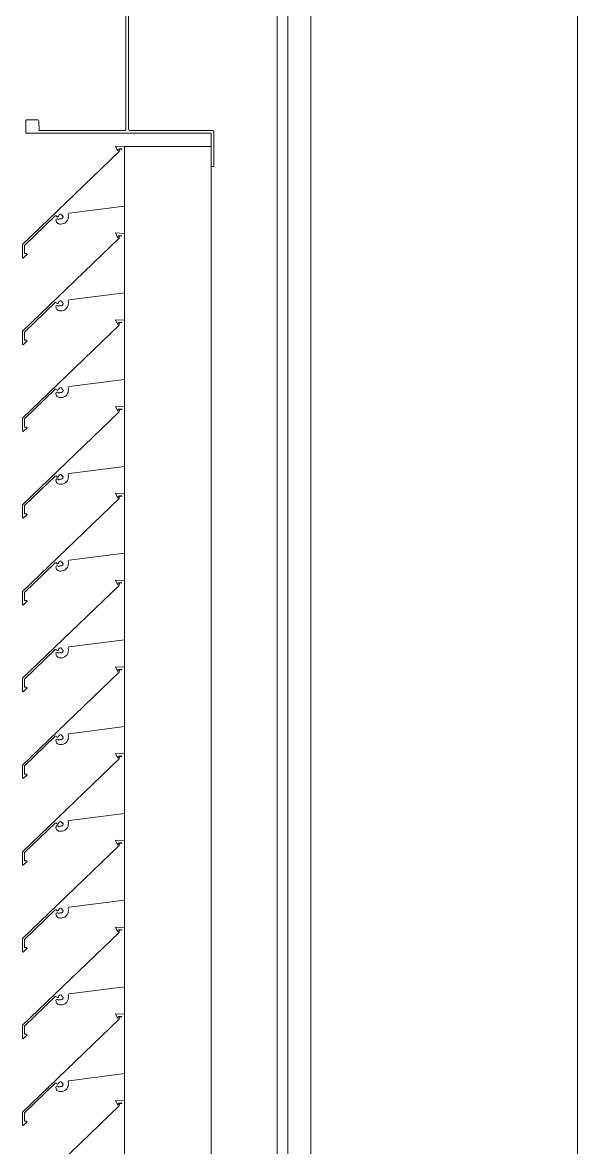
# Model space of a CAD drawing. Header units: millimetres. Extents: x -220592 to 404889, y -217665 to 38245.
# Drawn here: x 7742.18 to 7746.34, y -48080.45 to -48072.02 of the extents above; entities that cross this region are included whole.
import ezdxf

# ---------------------------------------------------------------- set-up
doc = ezdxf.new("R2010")
doc.units = ezdxf.units.MM
doc.linetypes.add('XKITLINE00', pattern=[0])
doc.layers.add('Part', color=7, linetype='Continuous', lineweight=0)

# ---------------------------------------------------------------- blocks, each defined once
blk = doc.blocks.new('*A15047')
at = {"layer": 'Part', "color": 7, "linetype": 'XKITLINE00', "lineweight": 0}
for p, q in [((8.69, 356.643483), (8.69, 102.780027)), ((6.69, 102.780027), (6.69, 273.099959))]:
    blk.add_line(p, q, dxfattribs=at)
blk = doc.blocks.new('*A15112')
at = {"layer": 'Part', "color": 7, "linetype": 'XKITLINE00', "lineweight": 0}
for p, q in [((6.439864, 151.65), (6.439864, 124.15)), ((6.519864, 124.15), (6.519864, 151.65))]:
    blk.add_line(p, q, dxfattribs=at)
blk = doc.blocks.new('*A15113')
at = {"layer": 'Part', "color": 7, "linetype": 'XKITLINE00', "lineweight": 0}
for p, q in [((5.294696, 137.26533), (5.944696, 137.26533)), ((5.294696, 137.26533), (5.294696, 123.465444)), ((5.944696, 137.26533), (5.944696, 123.465444)), ((5.294696, 123.465444), (5.944696, 123.465444))]:
    blk.add_line(p, q, dxfattribs=at)
blk = doc.blocks.new('*A15454')
at = {"layer": 'Part', "color": 7, "linetype": 'XKITLINE00', "lineweight": 0}
for p, q in [((5.255094, 136.577984), (4.529972, 135.881738)), ((5.294696, 136.615326), (5.227201, 136.61794)), ((5.227201, 136.61794), (5.242736, 136.584453)), ((5.242736, 136.584453), (5.247859, 136.584865)), ((5.247859, 136.584865), (5.247988, 136.597056)), ((5.247988, 136.597056), (5.272971, 136.600196)), ((5.257991, 136.596527), (5.255094, 136.577984)), ((5.275007, 136.593623), (5.257991, 136.596527)), ((5.272971, 136.600196), (5.275007, 136.593623)), ((4.880888, 136.116618), (5.294696, 136.169622)), ((4.545007, 135.875371), (4.776023, 136.096774)), ((4.776023, 136.096774), (4.781182, 136.097866)), ((4.78333, 136.071956), (4.78069, 136.066482)), ((4.78069, 136.066482), (4.781186, 136.058712)), ((4.781182, 136.097866), (4.784837, 136.093239)), ((4.781186, 136.058712), (4.782921, 136.053216)), ((4.782921, 136.053216), (4.785675, 136.048153)), ((4.788474, 136.075193), (4.78333, 136.071956)), ((4.784837, 136.093239), (4.789301, 136.089385)), ((4.785675, 136.048153), (4.789347, 136.04371)), ((4.794552, 136.075205), (4.788474, 136.075193)), ((4.789301, 136.089385), (4.795195, 136.089591)), ((4.799708, 136.071987), (4.794552, 136.075205)), ((4.795195, 136.089591), (4.799378, 136.093748)), ((4.799378, 136.093748), (4.802492, 136.101322)), ((4.80265, 136.066515), (4.799708, 136.071987)), ((4.802492, 136.101322), (4.807159, 136.106108)), ((4.80468, 136.071496), (4.80265, 136.066515)), ((4.809491, 136.073903), (4.80468, 136.071496)), ((4.807159, 136.106108), (4.813235, 136.108898)), ((4.815409, 136.072998), (4.809491, 136.073903)), ((4.813235, 136.108898), (4.819907, 136.10932)), ((4.821909, 136.073342), (4.815409, 136.072998)), ((4.819907, 136.10932), (4.822229, 136.10193)), ((4.827877, 136.07594), (4.821909, 136.073342)), ((4.822229, 136.10193), (4.829394, 136.100986)), ((4.832559, 136.080462), (4.827877, 136.07594)), ((4.829394, 136.100986), (4.828225, 136.093926)), ((4.828225, 136.093926), (4.83593, 136.09282)), ((4.835361, 136.086336), (4.832559, 136.080462)), ((4.83593, 136.09282), (4.835361, 136.086336)), ((4.846275, 136.04264), (4.854591, 136.048618)), ((4.854591, 136.048618), (4.861687, 136.056005)), ((4.861687, 136.056005), (4.867327, 136.064555)), ((4.867327, 136.064555), (4.871325, 136.073985)), ((4.871325, 136.073985), (4.873548, 136.083984)), ((4.872437, 136.104354), (4.872676, 136.109876)), ((4.873923, 136.09422), (4.872437, 136.104354)), ((4.872676, 136.109876), (4.875813, 136.114428)), ((4.873548, 136.083984), (4.873923, 136.09422)), ((4.875813, 136.114428), (4.880888, 136.116618)), ((4.789347, 136.04371), (4.7938, 136.040052)), ((4.7938, 136.040052), (4.79887, 136.037312)), ((4.79887, 136.037312), (4.804371, 136.035593)), ((4.804371, 136.035593), (4.810099, 136.034957)), ((4.810099, 136.034957), (4.816898, 136.034859)), ((4.816898, 136.034859), (4.827111, 136.035644)), ((4.827111, 136.035644), (4.837012, 136.038267)), ((4.837012, 136.038267), (4.846275, 136.04264)), ((4.529972, 135.881738), (4.530525, 135.782587)), ((4.535206, 135.780119), (4.563855, 135.809007)), ((4.54535, 135.814025), (4.545007, 135.875371)), ((4.56277, 135.813928), (4.54535, 135.814025)), ((4.563855, 135.809007), (4.56277, 135.813928)), ((4.530525, 135.782587), (4.535206, 135.780119))]:
    blk.add_line(p, q, dxfattribs=at)
blk = doc.blocks.new('*A15455')
at = {"layer": 'Part', "color": 7, "linetype": 'XKITLINE00', "lineweight": 0}
for p, q in [((5.294696, 135.965326), (5.227201, 135.96794)), ((5.227201, 135.96794), (5.242736, 135.934453)), ((5.255094, 135.927984), (4.529972, 135.231738)), ((5.242736, 135.934453), (5.247859, 135.934865)), ((5.247859, 135.934865), (5.247988, 135.947056)), ((5.247988, 135.947056), (5.272971, 135.950196)), ((5.257991, 135.946527), (5.255094, 135.927984)), ((5.275007, 135.943623), (5.257991, 135.946527)), ((5.272971, 135.950196), (5.275007, 135.943623)), ((4.807159, 135.456108), (4.813235, 135.458898)), ((4.813235, 135.458898), (4.819907, 135.45932)), ((4.819907, 135.45932), (4.822229, 135.45193)), ((4.872437, 135.454354), (4.872676, 135.459876)), ((4.872676, 135.459876), (4.875813, 135.464428)), ((4.875813, 135.464428), (4.880888, 135.466618)), ((4.880888, 135.466618), (5.294696, 135.519622)), ((4.545007, 135.225371), (4.776023, 135.446774)), ((4.776023, 135.446774), (4.781182, 135.447866)), ((4.78333, 135.421956), (4.78069, 135.416482)), ((4.78069, 135.416482), (4.781186, 135.408712)), ((4.781182, 135.447866), (4.784837, 135.443239)), ((4.781186, 135.408712), (4.782921, 135.403216)), ((4.782921, 135.403216), (4.785675, 135.398153)), ((4.788474, 135.425193), (4.78333, 135.421956)), ((4.784837, 135.443239), (4.789301, 135.439385)), ((4.785675, 135.398153), (4.789347, 135.39371)), ((4.794552, 135.425205), (4.788474, 135.425193)), ((4.789301, 135.439385), (4.795195, 135.439591)), ((4.789347, 135.39371), (4.7938, 135.390052)), ((4.7938, 135.390052), (4.79887, 135.387312)), ((4.799708, 135.421987), (4.794552, 135.425205)), ((4.795195, 135.439591), (4.799378, 135.443748)), ((4.79887, 135.387312), (4.804371, 135.385593)), ((4.799378, 135.443748), (4.802492, 135.451322)), ((4.80265, 135.416515), (4.799708, 135.421987)), ((4.802492, 135.451322), (4.807159, 135.456108)), ((4.80468, 135.421496), (4.80265, 135.416515)), ((4.804371, 135.385593), (4.810099, 135.384957)), ((4.809491, 135.423903), (4.80468, 135.421496)), ((4.815409, 135.422998), (4.809491, 135.423903)), ((4.810099, 135.384957), (4.816898, 135.384859)), ((4.821909, 135.423342), (4.815409, 135.422998)), ((4.816898, 135.384859), (4.827111, 135.385644)), ((4.827877, 135.42594), (4.821909, 135.423342)), ((4.822229, 135.45193), (4.829394, 135.450986)), ((4.827111, 135.385644), (4.837012, 135.388267)), ((4.832559, 135.430462), (4.827877, 135.42594)), ((4.829394, 135.450986), (4.828225, 135.443926)), ((4.828225, 135.443926), (4.83593, 135.44282)), ((4.835361, 135.436336), (4.832559, 135.430462)), ((4.83593, 135.44282), (4.835361, 135.436336)), ((4.837012, 135.388267), (4.846275, 135.39264)), ((4.846275, 135.39264), (4.854591, 135.398618)), ((4.854591, 135.398618), (4.861687, 135.406005)), ((4.861687, 135.406005), (4.867327, 135.414555)), ((4.867327, 135.414555), (4.871325, 135.423985)), ((4.871325, 135.423985), (4.873548, 135.433984)), ((4.873923, 135.44422), (4.872437, 135.454354)), ((4.873548, 135.433984), (4.873923, 135.44422)), ((4.529972, 135.231738), (4.530525, 135.132587)), ((4.54535, 135.164025), (4.545007, 135.225371)), ((4.530525, 135.132587), (4.535206, 135.130119)), ((4.535206, 135.130119), (4.563855, 135.159007)), ((4.56277, 135.163928), (4.54535, 135.164025)), ((4.563855, 135.159007), (4.56277, 135.163928))]:
    blk.add_line(p, q, dxfattribs=at)
blk = doc.blocks.new('*A15456')
at = {"layer": 'Part', "color": 7, "linetype": 'XKITLINE00', "lineweight": 0}
for p, q in [((5.294696, 135.315326), (5.227201, 135.31794)), ((5.227201, 135.31794), (5.242736, 135.284453)), ((5.247859, 135.284865), (5.247988, 135.297056)), ((5.247988, 135.297056), (5.272971, 135.300196)), ((5.257991, 135.296527), (5.255094, 135.277984)), ((5.275007, 135.293623), (5.257991, 135.296527)), ((5.272971, 135.300196), (5.275007, 135.293623)), ((5.255094, 135.277984), (4.529972, 134.581738)), ((5.242736, 135.284453), (5.247859, 135.284865)), ((4.880888, 134.816618), (5.294696, 134.869622)), ((4.545007, 134.575371), (4.776023, 134.796774)), ((4.776023, 134.796774), (4.781182, 134.797866)), ((4.781182, 134.797866), (4.784837, 134.793239)), ((4.784837, 134.793239), (4.789301, 134.789385)), ((4.789301, 134.789385), (4.795195, 134.789591)), ((4.795195, 134.789591), (4.799378, 134.793748)), ((4.799378, 134.793748), (4.802492, 134.801322)), ((4.802492, 134.801322), (4.807159, 134.806108)), ((4.807159, 134.806108), (4.813235, 134.808898)), ((4.813235, 134.808898), (4.819907, 134.80932)), ((4.819907, 134.80932), (4.822229, 134.80193)), ((4.822229, 134.80193), (4.829394, 134.800986)), ((4.829394, 134.800986), (4.828225, 134.793926)), ((4.828225, 134.793926), (4.83593, 134.79282)), ((4.835361, 134.786336), (4.832559, 134.780462)), ((4.83593, 134.79282), (4.835361, 134.786336)), ((4.871325, 134.773985), (4.873548, 134.783984)), ((4.872437, 134.804354), (4.872676, 134.809876)), ((4.873923, 134.79422), (4.872437, 134.804354)), ((4.872676, 134.809876), (4.875813, 134.814428)), ((4.873548, 134.783984), (4.873923, 134.79422)), ((4.875813, 134.814428), (4.880888, 134.816618)), ((4.78333, 134.771956), (4.78069, 134.766482)), ((4.78069, 134.766482), (4.781186, 134.758712)), ((4.781186, 134.758712), (4.782921, 134.753216)), ((4.782921, 134.753216), (4.785675, 134.748153)), ((4.788474, 134.775193), (4.78333, 134.771956)), ((4.785675, 134.748153), (4.789347, 134.74371)), ((4.794552, 134.775205), (4.788474, 134.775193)), ((4.789347, 134.74371), (4.7938, 134.740052)), ((4.7938, 134.740052), (4.79887, 134.737312)), ((4.799708, 134.771987), (4.794552, 134.775205)), ((4.79887, 134.737312), (4.804371, 134.735593)), ((4.80265, 134.766515), (4.799708, 134.771987)), ((4.80468, 134.771496), (4.80265, 134.766515)), ((4.804371, 134.735593), (4.810099, 134.734957)), ((4.809491, 134.773903), (4.80468, 134.771496)), ((4.815409, 134.772998), (4.809491, 134.773903)), ((4.810099, 134.734957), (4.816898, 134.734859)), ((4.821909, 134.773342), (4.815409, 134.772998)), ((4.816898, 134.734859), (4.827111, 134.735644)), ((4.827877, 134.77594), (4.821909, 134.773342)), ((4.827111, 134.735644), (4.837012, 134.738267)), ((4.832559, 134.780462), (4.827877, 134.77594)), ((4.837012, 134.738267), (4.846275, 134.74264)), ((4.846275, 134.74264), (4.854591, 134.748618)), ((4.854591, 134.748618), (4.861687, 134.756005)), ((4.861687, 134.756005), (4.867327, 134.764555)), ((4.867327, 134.764555), (4.871325, 134.773985)), ((4.529972, 134.581738), (4.530525, 134.482587)), ((4.54535, 134.514025), (4.545007, 134.575371)), ((4.530525, 134.482587), (4.535206, 134.480119)), ((4.535206, 134.480119), (4.563855, 134.509007)), ((4.56277, 134.513928), (4.54535, 134.514025)), ((4.563855, 134.509007), (4.56277, 134.513928))]:
    blk.add_line(p, q, dxfattribs=at)
blk = doc.blocks.new('*A15457')
at = {"layer": 'Part', "color": 7, "linetype": 'XKITLINE00', "lineweight": 0}
for p, q in [((5.255094, 134.627984), (4.529972, 133.931738)), ((5.294696, 134.665326), (5.227201, 134.66794)), ((5.227201, 134.66794), (5.242736, 134.634453)), ((5.242736, 134.634453), (5.247859, 134.634865)), ((5.247859, 134.634865), (5.247988, 134.647056)), ((5.247988, 134.647056), (5.272971, 134.650196)), ((5.257991, 134.646527), (5.255094, 134.627984)), ((5.275007, 134.643623), (5.257991, 134.646527)), ((5.272971, 134.650196), (5.275007, 134.643623)), ((4.880888, 134.166618), (5.294696, 134.219622)), ((4.545007, 133.925371), (4.776023, 134.146774)), ((4.776023, 134.146774), (4.781182, 134.147866)), ((4.78333, 134.121956), (4.78069, 134.116482)), ((4.78069, 134.116482), (4.781186, 134.108712)), ((4.781182, 134.147866), (4.784837, 134.143239)), ((4.781186, 134.108712), (4.782921, 134.103216)), ((4.788474, 134.125193), (4.78333, 134.121956)), ((4.784837, 134.143239), (4.789301, 134.139385)), ((4.794552, 134.125205), (4.788474, 134.125193)), ((4.789301, 134.139385), (4.795195, 134.139591)), ((4.799708, 134.121987), (4.794552, 134.125205)), ((4.795195, 134.139591), (4.799378, 134.143748)), ((4.799378, 134.143748), (4.802492, 134.151322)), ((4.80265, 134.116515), (4.799708, 134.121987)), ((4.802492, 134.151322), (4.807159, 134.156108)), ((4.80468, 134.121496), (4.80265, 134.116515)), ((4.809491, 134.123903), (4.80468, 134.121496)), ((4.807159, 134.156108), (4.813235, 134.158898)), ((4.815409, 134.122998), (4.809491, 134.123903)), ((4.813235, 134.158898), (4.819907, 134.15932)), ((4.821909, 134.123342), (4.815409, 134.122998)), ((4.819907, 134.15932), (4.822229, 134.15193)), ((4.827877, 134.12594), (4.821909, 134.123342)), ((4.822229, 134.15193), (4.829394, 134.150986)), ((4.832559, 134.130462), (4.827877, 134.12594)), ((4.829394, 134.150986), (4.828225, 134.143926)), ((4.828225, 134.143926), (4.83593, 134.14282)), ((4.835361, 134.136336), (4.832559, 134.130462)), ((4.83593, 134.14282), (4.835361, 134.136336)), ((4.861687, 134.106005), (4.867327, 134.114555)), ((4.867327, 134.114555), (4.871325, 134.123985)), ((4.871325, 134.123985), (4.873548, 134.133984)), ((4.872437, 134.154354), (4.872676, 134.159876)), ((4.873923, 134.14422), (4.872437, 134.154354)), ((4.872676, 134.159876), (4.875813, 134.164428)), ((4.873548, 134.133984), (4.873923, 134.14422)), ((4.875813, 134.164428), (4.880888, 134.166618)), ((4.782921, 134.103216), (4.785675, 134.098153)), ((4.785675, 134.098153), (4.789347, 134.09371)), ((4.789347, 134.09371), (4.7938, 134.090052)), ((4.7938, 134.090052), (4.79887, 134.087312)), ((4.79887, 134.087312), (4.804371, 134.085593)), ((4.804371, 134.085593), (4.810099, 134.084957)), ((4.810099, 134.084957), (4.816898, 134.084859)), ((4.816898, 134.084859), (4.827111, 134.085644)), ((4.827111, 134.085644), (4.837012, 134.088267)), ((4.837012, 134.088267), (4.846275, 134.09264)), ((4.846275, 134.09264), (4.854591, 134.098618)), ((4.854591, 134.098618), (4.861687, 134.106005)), ((4.529972, 133.931738), (4.530525, 133.832587)), ((4.535206, 133.830119), (4.563855, 133.859007)), ((4.54535, 133.864025), (4.545007, 133.925371)), ((4.56277, 133.863928), (4.54535, 133.864025)), ((4.563855, 133.859007), (4.56277, 133.863928)), ((4.530525, 133.832587), (4.535206, 133.830119))]:
    blk.add_line(p, q, dxfattribs=at)
blk = doc.blocks.new('*A15458')
at = {"layer": 'Part', "color": 7, "linetype": 'XKITLINE00', "lineweight": 0}
for p, q in [((5.255094, 133.977984), (4.529972, 133.281738)), ((5.294696, 134.015326), (5.227201, 134.01794)), ((5.227201, 134.01794), (5.242736, 133.984453)), ((5.242736, 133.984453), (5.247859, 133.984865)), ((5.247859, 133.984865), (5.247988, 133.997056)), ((5.247988, 133.997056), (5.272971, 134.000196)), ((5.257991, 133.996527), (5.255094, 133.977984)), ((5.275007, 133.993623), (5.257991, 133.996527)), ((5.272971, 134.000196), (5.275007, 133.993623)), ((4.880888, 133.516618), (5.294696, 133.569622)), ((4.545007, 133.275371), (4.776023, 133.496774)), ((4.776023, 133.496774), (4.781182, 133.497866)), ((4.78333, 133.471956), (4.78069, 133.466482)), ((4.78069, 133.466482), (4.781186, 133.458712)), ((4.781182, 133.497866), (4.784837, 133.493239)), ((4.781186, 133.458712), (4.782921, 133.453216)), ((4.782921, 133.453216), (4.785675, 133.448153)), ((4.788474, 133.475193), (4.78333, 133.471956)), ((4.784837, 133.493239), (4.789301, 133.489385)), ((4.785675, 133.448153), (4.789347, 133.44371)), ((4.794552, 133.475205), (4.788474, 133.475193)), ((4.789301, 133.489385), (4.795195, 133.489591)), ((4.789347, 133.44371), (4.7938, 133.440052)), ((4.7938, 133.440052), (4.79887, 133.437312)), ((4.799708, 133.471987), (4.794552, 133.475205)), ((4.795195, 133.489591), (4.799378, 133.493748)), ((4.79887, 133.437312), (4.804371, 133.435593)), ((4.799378, 133.493748), (4.802492, 133.501322)), ((4.80265, 133.466515), (4.799708, 133.471987)), ((4.802492, 133.501322), (4.807159, 133.506108)), ((4.80468, 133.471496), (4.80265, 133.466515)), ((4.804371, 133.435593), (4.810099, 133.434957)), ((4.809491, 133.473903), (4.80468, 133.471496)), ((4.807159, 133.506108), (4.813235, 133.508898)), ((4.815409, 133.472998), (4.809491, 133.473903)), ((4.810099, 133.434957), (4.816898, 133.434859)), ((4.813235, 133.508898), (4.819907, 133.50932)), ((4.821909, 133.473342), (4.815409, 133.472998)), ((4.816898, 133.434859), (4.827111, 133.435644)), ((4.819907, 133.50932), (4.822229, 133.50193)), ((4.827877, 133.47594), (4.821909, 133.473342)), ((4.822229, 133.50193), (4.829394, 133.500986)), ((4.827111, 133.435644), (4.837012, 133.438267)), ((4.832559, 133.480462), (4.827877, 133.47594)), ((4.829394, 133.500986), (4.828225, 133.493926)), ((4.828225, 133.493926), (4.83593, 133.49282)), ((4.835361, 133.486336), (4.832559, 133.480462)), ((4.83593, 133.49282), (4.835361, 133.486336)), ((4.837012, 133.438267), (4.846275, 133.44264)), ((4.846275, 133.44264), (4.854591, 133.448618)), ((4.854591, 133.448618), (4.861687, 133.456005)), ((4.861687, 133.456005), (4.867327, 133.464555)), ((4.867327, 133.464555), (4.871325, 133.473985)), ((4.871325, 133.473985), (4.873548, 133.483984)), ((4.872437, 133.504354), (4.872676, 133.509876)), ((4.873923, 133.49422), (4.872437, 133.504354)), ((4.872676, 133.509876), (4.875813, 133.514428)), ((4.873548, 133.483984), (4.873923, 133.49422)), ((4.875813, 133.514428), (4.880888, 133.516618)), ((4.529972, 133.281738), (4.530525, 133.182587)), ((4.54535, 133.214025), (4.545007, 133.275371)), ((4.530525, 133.182587), (4.535206, 133.180119)), ((4.535206, 133.180119), (4.563855, 133.209007)), ((4.56277, 133.213928), (4.54535, 133.214025)), ((4.563855, 133.209007), (4.56277, 133.213928))]:
    blk.add_line(p, q, dxfattribs=at)
blk = doc.blocks.new('*A15459')
at = {"layer": 'Part', "color": 7, "linetype": 'XKITLINE00', "lineweight": 0}
for p, q in [((5.294696, 133.365326), (5.227201, 133.36794)), ((5.227201, 133.36794), (5.242736, 133.334453)), ((5.247988, 133.347056), (5.272971, 133.350196)), ((5.272971, 133.350196), (5.275007, 133.343623)), ((5.255094, 133.327984), (4.529972, 132.631738)), ((5.242736, 133.334453), (5.247859, 133.334865)), ((5.247859, 133.334865), (5.247988, 133.347056)), ((5.257991, 133.346527), (5.255094, 133.327984)), ((5.275007, 133.343623), (5.257991, 133.346527)), ((4.545007, 132.625371), (4.776023, 132.846774)), ((4.776023, 132.846774), (4.781182, 132.847866)), ((4.781182, 132.847866), (4.784837, 132.843239)), ((4.784837, 132.843239), (4.789301, 132.839385)), ((4.795195, 132.839591), (4.799378, 132.843748)), ((4.799378, 132.843748), (4.802492, 132.851322)), ((4.802492, 132.851322), (4.807159, 132.856108)), ((4.807159, 132.856108), (4.813235, 132.858898)), ((4.813235, 132.858898), (4.819907, 132.85932)), ((4.819907, 132.85932), (4.822229, 132.85193)), ((4.822229, 132.85193), (4.829394, 132.850986)), ((4.829394, 132.850986), (4.828225, 132.843926)), ((4.828225, 132.843926), (4.83593, 132.84282)), ((4.872437, 132.854354), (4.872676, 132.859876)), ((4.873923, 132.84422), (4.872437, 132.854354)), ((4.872676, 132.859876), (4.875813, 132.864428)), ((4.873548, 132.833984), (4.873923, 132.84422)), ((4.875813, 132.864428), (4.880888, 132.866618)), ((4.880888, 132.866618), (5.294696, 132.919622)), ((4.78333, 132.821956), (4.78069, 132.816482)), ((4.78069, 132.816482), (4.781186, 132.808712)), ((4.781186, 132.808712), (4.782921, 132.803216)), ((4.782921, 132.803216), (4.785675, 132.798153)), ((4.788474, 132.825193), (4.78333, 132.821956)), ((4.785675, 132.798153), (4.789347, 132.79371)), ((4.794552, 132.825205), (4.788474, 132.825193)), ((4.789301, 132.839385), (4.795195, 132.839591)), ((4.789347, 132.79371), (4.7938, 132.790052)), ((4.7938, 132.790052), (4.79887, 132.787312)), ((4.799708, 132.821987), (4.794552, 132.825205)), ((4.79887, 132.787312), (4.804371, 132.785593)), ((4.80265, 132.816515), (4.799708, 132.821987)), ((4.80468, 132.821496), (4.80265, 132.816515)), ((4.804371, 132.785593), (4.810099, 132.784957)), ((4.809491, 132.823903), (4.80468, 132.821496)), ((4.815409, 132.822998), (4.809491, 132.823903)), ((4.810099, 132.784957), (4.816898, 132.784859)), ((4.821909, 132.823342), (4.815409, 132.822998)), ((4.816898, 132.784859), (4.827111, 132.785644)), ((4.827877, 132.82594), (4.821909, 132.823342)), ((4.827111, 132.785644), (4.837012, 132.788267)), ((4.832559, 132.830462), (4.827877, 132.82594)), ((4.835361, 132.836336), (4.832559, 132.830462)), ((4.83593, 132.84282), (4.835361, 132.836336)), ((4.837012, 132.788267), (4.846275, 132.79264)), ((4.846275, 132.79264), (4.854591, 132.798618)), ((4.854591, 132.798618), (4.861687, 132.806005)), ((4.861687, 132.806005), (4.867327, 132.814555)), ((4.867327, 132.814555), (4.871325, 132.823985)), ((4.871325, 132.823985), (4.873548, 132.833984)), ((4.529972, 132.631738), (4.530525, 132.532587)), ((4.54535, 132.564025), (4.545007, 132.625371)), ((4.530525, 132.532587), (4.535206, 132.530119)), ((4.535206, 132.530119), (4.563855, 132.559007)), ((4.56277, 132.563928), (4.54535, 132.564025)), ((4.563855, 132.559007), (4.56277, 132.563928))]:
    blk.add_line(p, q, dxfattribs=at)
blk = doc.blocks.new('*A15460')
at = {"layer": 'Part', "color": 7, "linetype": 'XKITLINE00', "lineweight": 0}
for p, q in [((5.255094, 132.677984), (4.529972, 131.981738)), ((5.294696, 132.715326), (5.227201, 132.71794)), ((5.227201, 132.71794), (5.242736, 132.684453)), ((5.242736, 132.684453), (5.247859, 132.684865)), ((5.247859, 132.684865), (5.247988, 132.697056)), ((5.247988, 132.697056), (5.272971, 132.700196)), ((5.257991, 132.696527), (5.255094, 132.677984)), ((5.275007, 132.693623), (5.257991, 132.696527)), ((5.272971, 132.700196), (5.275007, 132.693623)), ((4.880888, 132.216618), (5.294696, 132.269622)), ((4.545007, 131.975371), (4.776023, 132.196774)), ((4.776023, 132.196774), (4.781182, 132.197866)), ((4.78333, 132.171956), (4.78069, 132.166482)), ((4.781182, 132.197866), (4.784837, 132.193239)), ((4.788474, 132.175193), (4.78333, 132.171956)), ((4.784837, 132.193239), (4.789301, 132.189385)), ((4.794552, 132.175205), (4.788474, 132.175193)), ((4.789301, 132.189385), (4.795195, 132.189591)), ((4.799708, 132.171987), (4.794552, 132.175205)), ((4.795195, 132.189591), (4.799378, 132.193748)), ((4.799378, 132.193748), (4.802492, 132.201322)), ((4.80265, 132.166515), (4.799708, 132.171987)), ((4.802492, 132.201322), (4.807159, 132.206108)), ((4.80468, 132.171496), (4.80265, 132.166515)), ((4.809491, 132.173903), (4.80468, 132.171496)), ((4.807159, 132.206108), (4.813235, 132.208898)), ((4.815409, 132.172998), (4.809491, 132.173903)), ((4.813235, 132.208898), (4.819907, 132.20932)), ((4.821909, 132.173342), (4.815409, 132.172998)), ((4.819907, 132.20932), (4.822229, 132.20193)), ((4.827877, 132.17594), (4.821909, 132.173342)), ((4.822229, 132.20193), (4.829394, 132.200986)), ((4.832559, 132.180462), (4.827877, 132.17594)), ((4.829394, 132.200986), (4.828225, 132.193926)), ((4.828225, 132.193926), (4.83593, 132.19282)), ((4.835361, 132.186336), (4.832559, 132.180462)), ((4.83593, 132.19282), (4.835361, 132.186336)), ((4.867327, 132.164555), (4.871325, 132.173985)), ((4.871325, 132.173985), (4.873548, 132.183984)), ((4.872437, 132.204354), (4.872676, 132.209876)), ((4.873923, 132.19422), (4.872437, 132.204354)), ((4.872676, 132.209876), (4.875813, 132.214428)), ((4.873548, 132.183984), (4.873923, 132.19422)), ((4.875813, 132.214428), (4.880888, 132.216618)), ((4.78069, 132.166482), (4.781186, 132.158712)), ((4.781186, 132.158712), (4.782921, 132.153216)), ((4.782921, 132.153216), (4.785675, 132.148153)), ((4.785675, 132.148153), (4.789347, 132.14371)), ((4.789347, 132.14371), (4.7938, 132.140052)), ((4.7938, 132.140052), (4.79887, 132.137312)), ((4.79887, 132.137312), (4.804371, 132.135593)), ((4.804371, 132.135593), (4.810099, 132.134957)), ((4.810099, 132.134957), (4.816898, 132.134859)), ((4.816898, 132.134859), (4.827111, 132.135644)), ((4.827111, 132.135644), (4.837012, 132.138267)), ((4.837012, 132.138267), (4.846275, 132.14264)), ((4.846275, 132.14264), (4.854591, 132.148618)), ((4.854591, 132.148618), (4.861687, 132.156005)), ((4.861687, 132.156005), (4.867327, 132.164555)), ((4.529972, 131.981738), (4.530525, 131.882587)), ((4.54535, 131.914025), (4.545007, 131.975371)), ((4.530525, 131.882587), (4.535206, 131.880119)), ((4.535206, 131.880119), (4.563855, 131.909007)), ((4.56277, 131.913928), (4.54535, 131.914025)), ((4.563855, 131.909007), (4.56277, 131.913928))]:
    blk.add_line(p, q, dxfattribs=at)
blk = doc.blocks.new('*A15461')
at = {"layer": 'Part', "color": 7, "linetype": 'XKITLINE00', "lineweight": 0}
for p, q in [((5.255094, 132.027984), (4.529972, 131.331738)), ((5.294696, 132.065326), (5.227201, 132.06794)), ((5.227201, 132.06794), (5.242736, 132.034453)), ((5.242736, 132.034453), (5.247859, 132.034865)), ((5.247859, 132.034865), (5.247988, 132.047056)), ((5.247988, 132.047056), (5.272971, 132.050196)), ((5.257991, 132.046527), (5.255094, 132.027984)), ((5.275007, 132.043623), (5.257991, 132.046527)), ((5.272971, 132.050196), (5.275007, 132.043623)), ((4.880888, 131.566618), (5.294696, 131.619622)), ((4.545007, 131.325371), (4.776023, 131.546774)), ((4.776023, 131.546774), (4.781182, 131.547866)), ((4.78333, 131.521956), (4.78069, 131.516482)), ((4.78069, 131.516482), (4.781186, 131.508712)), ((4.781182, 131.547866), (4.784837, 131.543239)), ((4.781186, 131.508712), (4.782921, 131.503216)), ((4.782921, 131.503216), (4.785675, 131.498153)), ((4.788474, 131.525193), (4.78333, 131.521956)), ((4.784837, 131.543239), (4.789301, 131.539385)), ((4.785675, 131.498153), (4.789347, 131.49371)), ((4.794552, 131.525205), (4.788474, 131.525193)), ((4.789301, 131.539385), (4.795195, 131.539591)), ((4.799708, 131.521987), (4.794552, 131.525205)), ((4.795195, 131.539591), (4.799378, 131.543748)), ((4.799378, 131.543748), (4.802492, 131.551322)), ((4.80265, 131.516515), (4.799708, 131.521987)), ((4.802492, 131.551322), (4.807159, 131.556108)), ((4.80468, 131.521496), (4.80265, 131.516515)), ((4.809491, 131.523903), (4.80468, 131.521496)), ((4.807159, 131.556108), (4.813235, 131.558898)), ((4.815409, 131.522998), (4.809491, 131.523903)), ((4.813235, 131.558898), (4.819907, 131.55932)), ((4.821909, 131.523342), (4.815409, 131.522998)), ((4.819907, 131.55932), (4.822229, 131.55193)), ((4.827877, 131.52594), (4.821909, 131.523342)), ((4.822229, 131.55193), (4.829394, 131.550986)), ((4.832559, 131.530462), (4.827877, 131.52594)), ((4.829394, 131.550986), (4.828225, 131.543926)), ((4.828225, 131.543926), (4.83593, 131.54282)), ((4.835361, 131.536336), (4.832559, 131.530462)), ((4.83593, 131.54282), (4.835361, 131.536336)), ((4.846275, 131.49264), (4.854591, 131.498618)), ((4.854591, 131.498618), (4.861687, 131.506005)), ((4.861687, 131.506005), (4.867327, 131.514555)), ((4.867327, 131.514555), (4.871325, 131.523985)), ((4.871325, 131.523985), (4.873548, 131.533984)), ((4.872437, 131.554354), (4.872676, 131.559876)), ((4.873923, 131.54422), (4.872437, 131.554354)), ((4.872676, 131.559876), (4.875813, 131.564428)), ((4.873548, 131.533984), (4.873923, 131.54422)), ((4.875813, 131.564428), (4.880888, 131.566618)), ((4.789347, 131.49371), (4.7938, 131.490052)), ((4.7938, 131.490052), (4.79887, 131.487312)), ((4.79887, 131.487312), (4.804371, 131.485593)), ((4.804371, 131.485593), (4.810099, 131.484957)), ((4.810099, 131.484957), (4.816898, 131.484859)), ((4.816898, 131.484859), (4.827111, 131.485644)), ((4.827111, 131.485644), (4.837012, 131.488267)), ((4.837012, 131.488267), (4.846275, 131.49264)), ((4.529972, 131.331738), (4.530525, 131.232587)), ((4.535206, 131.230119), (4.563855, 131.259007)), ((4.54535, 131.264025), (4.545007, 131.325371)), ((4.56277, 131.263928), (4.54535, 131.264025)), ((4.563855, 131.259007), (4.56277, 131.263928)), ((4.530525, 131.232587), (4.535206, 131.230119))]:
    blk.add_line(p, q, dxfattribs=at)
blk = doc.blocks.new('*A15462')
at = {"layer": 'Part', "color": 7, "linetype": 'XKITLINE00', "lineweight": 0}
for p, q in [((5.294696, 131.415326), (5.227201, 131.41794)), ((5.227201, 131.41794), (5.242736, 131.384453)), ((5.255094, 131.377984), (4.529972, 130.681738)), ((5.242736, 131.384453), (5.247859, 131.384865)), ((5.247859, 131.384865), (5.247988, 131.397056)), ((5.247988, 131.397056), (5.272971, 131.400196)), ((5.257991, 131.396527), (5.255094, 131.377984)), ((5.275007, 131.393623), (5.257991, 131.396527)), ((5.272971, 131.400196), (5.275007, 131.393623)), ((4.802492, 130.901322), (4.807159, 130.906108)), ((4.807159, 130.906108), (4.813235, 130.908898)), ((4.813235, 130.908898), (4.819907, 130.90932)), ((4.819907, 130.90932), (4.822229, 130.90193)), ((4.872437, 130.904354), (4.872676, 130.909876)), ((4.872676, 130.909876), (4.875813, 130.914428)), ((4.875813, 130.914428), (4.880888, 130.916618)), ((4.880888, 130.916618), (5.294696, 130.969622)), ((4.545007, 130.675371), (4.776023, 130.896774)), ((4.776023, 130.896774), (4.781182, 130.897866)), ((4.78333, 130.871956), (4.78069, 130.866482)), ((4.78069, 130.866482), (4.781186, 130.858712)), ((4.781182, 130.897866), (4.784837, 130.893239)), ((4.781186, 130.858712), (4.782921, 130.853216)), ((4.782921, 130.853216), (4.785675, 130.848153)), ((4.788474, 130.875193), (4.78333, 130.871956)), ((4.784837, 130.893239), (4.789301, 130.889385)), ((4.785675, 130.848153), (4.789347, 130.84371)), ((4.794552, 130.875205), (4.788474, 130.875193)), ((4.789301, 130.889385), (4.795195, 130.889591)), ((4.789347, 130.84371), (4.7938, 130.840052)), ((4.7938, 130.840052), (4.79887, 130.837312)), ((4.799708, 130.871987), (4.794552, 130.875205)), ((4.795195, 130.889591), (4.799378, 130.893748)), ((4.79887, 130.837312), (4.804371, 130.835593)), ((4.799378, 130.893748), (4.802492, 130.901322)), ((4.80265, 130.866515), (4.799708, 130.871987)), ((4.80468, 130.871496), (4.80265, 130.866515)), ((4.804371, 130.835593), (4.810099, 130.834957)), ((4.809491, 130.873903), (4.80468, 130.871496)), ((4.815409, 130.872998), (4.809491, 130.873903)), ((4.810099, 130.834957), (4.816898, 130.834859)), ((4.821909, 130.873342), (4.815409, 130.872998)), ((4.816898, 130.834859), (4.827111, 130.835644)), ((4.827877, 130.87594), (4.821909, 130.873342)), ((4.822229, 130.90193), (4.829394, 130.900986)), ((4.827111, 130.835644), (4.837012, 130.838267)), ((4.832559, 130.880462), (4.827877, 130.87594)), ((4.829394, 130.900986), (4.828225, 130.893926)), ((4.828225, 130.893926), (4.83593, 130.89282)), ((4.835361, 130.886336), (4.832559, 130.880462)), ((4.83593, 130.89282), (4.835361, 130.886336)), ((4.837012, 130.838267), (4.846275, 130.84264)), ((4.846275, 130.84264), (4.854591, 130.848618)), ((4.854591, 130.848618), (4.861687, 130.856005)), ((4.861687, 130.856005), (4.867327, 130.864555)), ((4.867327, 130.864555), (4.871325, 130.873985)), ((4.871325, 130.873985), (4.873548, 130.883984)), ((4.873923, 130.89422), (4.872437, 130.904354)), ((4.873548, 130.883984), (4.873923, 130.89422)), ((4.529972, 130.681738), (4.530525, 130.582587)), ((4.54535, 130.614025), (4.545007, 130.675371)), ((4.530525, 130.582587), (4.535206, 130.580119)), ((4.535206, 130.580119), (4.563855, 130.609007)), ((4.56277, 130.613928), (4.54535, 130.614025)), ((4.563855, 130.609007), (4.56277, 130.613928))]:
    blk.add_line(p, q, dxfattribs=at)
blk = doc.blocks.new('*A15463')
at = {"layer": 'Part', "color": 7, "linetype": 'XKITLINE00', "lineweight": 0}
for p, q in [((5.294696, 130.765326), (5.227201, 130.76794)), ((5.227201, 130.76794), (5.242736, 130.734453)), ((5.247859, 130.734865), (5.247988, 130.747056)), ((5.247988, 130.747056), (5.272971, 130.750196)), ((5.257991, 130.746527), (5.255094, 130.727984)), ((5.275007, 130.743623), (5.257991, 130.746527)), ((5.272971, 130.750196), (5.275007, 130.743623)), ((5.255094, 130.727984), (4.529972, 130.031738)), ((5.242736, 130.734453), (5.247859, 130.734865)), ((4.880888, 130.266618), (5.294696, 130.319622)), ((4.545007, 130.025371), (4.776023, 130.246774)), ((4.776023, 130.246774), (4.781182, 130.247866)), ((4.781182, 130.247866), (4.784837, 130.243239)), ((4.784837, 130.243239), (4.789301, 130.239385)), ((4.789301, 130.239385), (4.795195, 130.239591)), ((4.795195, 130.239591), (4.799378, 130.243748)), ((4.799378, 130.243748), (4.802492, 130.251322)), ((4.802492, 130.251322), (4.807159, 130.256108)), ((4.807159, 130.256108), (4.813235, 130.258898)), ((4.813235, 130.258898), (4.819907, 130.25932)), ((4.819907, 130.25932), (4.822229, 130.25193)), ((4.822229, 130.25193), (4.829394, 130.250986)), ((4.832559, 130.230462), (4.827877, 130.22594)), ((4.829394, 130.250986), (4.828225, 130.243926)), ((4.828225, 130.243926), (4.83593, 130.24282)), ((4.835361, 130.236336), (4.832559, 130.230462)), ((4.83593, 130.24282), (4.835361, 130.236336)), ((4.871325, 130.223985), (4.873548, 130.233984)), ((4.872437, 130.254354), (4.872676, 130.259876)), ((4.873923, 130.24422), (4.872437, 130.254354)), ((4.872676, 130.259876), (4.875813, 130.264428)), ((4.873548, 130.233984), (4.873923, 130.24422)), ((4.875813, 130.264428), (4.880888, 130.266618)), ((4.78333, 130.221956), (4.78069, 130.216482)), ((4.78069, 130.216482), (4.781186, 130.208712)), ((4.781186, 130.208712), (4.782921, 130.203216)), ((4.782921, 130.203216), (4.785675, 130.198153)), ((4.788474, 130.225193), (4.78333, 130.221956)), ((4.785675, 130.198153), (4.789347, 130.19371)), ((4.794552, 130.225205), (4.788474, 130.225193)), ((4.789347, 130.19371), (4.7938, 130.190052)), ((4.7938, 130.190052), (4.79887, 130.187312)), ((4.799708, 130.221987), (4.794552, 130.225205)), ((4.79887, 130.187312), (4.804371, 130.185593)), ((4.80265, 130.216515), (4.799708, 130.221987)), ((4.80468, 130.221496), (4.80265, 130.216515)), ((4.804371, 130.185593), (4.810099, 130.184957)), ((4.809491, 130.223903), (4.80468, 130.221496)), ((4.815409, 130.222998), (4.809491, 130.223903)), ((4.810099, 130.184957), (4.816898, 130.184859)), ((4.821909, 130.223342), (4.815409, 130.222998)), ((4.816898, 130.184859), (4.827111, 130.185644)), ((4.827877, 130.22594), (4.821909, 130.223342)), ((4.827111, 130.185644), (4.837012, 130.188267)), ((4.837012, 130.188267), (4.846275, 130.19264)), ((4.846275, 130.19264), (4.854591, 130.198618)), ((4.854591, 130.198618), (4.861687, 130.206005)), ((4.861687, 130.206005), (4.867327, 130.214555)), ((4.867327, 130.214555), (4.871325, 130.223985)), ((4.529972, 130.031738), (4.530525, 129.932587)), ((4.54535, 129.964025), (4.545007, 130.025371)), ((4.530525, 129.932587), (4.535206, 129.930119)), ((4.535206, 129.930119), (4.563855, 129.959007)), ((4.56277, 129.963928), (4.54535, 129.964025)), ((4.563855, 129.959007), (4.56277, 129.963928))]:
    blk.add_line(p, q, dxfattribs=at)
blk = doc.blocks.new('*A15464')
at = {"layer": 'Part', "color": 7, "linetype": 'XKITLINE00', "lineweight": 0}
for p, q in [((5.255094, 130.077984), (4.529972, 129.381738)), ((5.294696, 130.115326), (5.227201, 130.11794)), ((5.227201, 130.11794), (5.242736, 130.084453)), ((5.242736, 130.084453), (5.247859, 130.084865)), ((5.247859, 130.084865), (5.247988, 130.097056)), ((5.247988, 130.097056), (5.272971, 130.100196)), ((5.257991, 130.096527), (5.255094, 130.077984)), ((5.275007, 130.093623), (5.257991, 130.096527)), ((5.272971, 130.100196), (5.275007, 130.093623)), ((4.880888, 129.616618), (5.294696, 129.669622)), ((4.545007, 129.375371), (4.776023, 129.596774)), ((4.776023, 129.596774), (4.781182, 129.597866)), ((4.78333, 129.571956), (4.78069, 129.566482)), ((4.78069, 129.566482), (4.781186, 129.558712)), ((4.781182, 129.597866), (4.784837, 129.593239)), ((4.781186, 129.558712), (4.782921, 129.553216)), ((4.788474, 129.575193), (4.78333, 129.571956)), ((4.784837, 129.593239), (4.789301, 129.589385)), ((4.794552, 129.575205), (4.788474, 129.575193)), ((4.789301, 129.589385), (4.795195, 129.589591)), ((4.799708, 129.571987), (4.794552, 129.575205)), ((4.795195, 129.589591), (4.799378, 129.593748)), ((4.799378, 129.593748), (4.802492, 129.601322)), ((4.80265, 129.566515), (4.799708, 129.571987)), ((4.802492, 129.601322), (4.807159, 129.606108)), ((4.80468, 129.571496), (4.80265, 129.566515)), ((4.809491, 129.573903), (4.80468, 129.571496)), ((4.807159, 129.606108), (4.813235, 129.608898)), ((4.815409, 129.572998), (4.809491, 129.573903)), ((4.813235, 129.608898), (4.819907, 129.60932)), ((4.821909, 129.573342), (4.815409, 129.572998)), ((4.819907, 129.60932), (4.822229, 129.60193)), ((4.827877, 129.57594), (4.821909, 129.573342)), ((4.822229, 129.60193), (4.829394, 129.600986)), ((4.832559, 129.580462), (4.827877, 129.57594)), ((4.829394, 129.600986), (4.828225, 129.593926)), ((4.828225, 129.593926), (4.83593, 129.59282)), ((4.835361, 129.586336), (4.832559, 129.580462)), ((4.83593, 129.59282), (4.835361, 129.586336)), ((4.854591, 129.548618), (4.861687, 129.556005)), ((4.861687, 129.556005), (4.867327, 129.564555)), ((4.867327, 129.564555), (4.871325, 129.573985)), ((4.871325, 129.573985), (4.873548, 129.583984)), ((4.872437, 129.604354), (4.872676, 129.609876)), ((4.873923, 129.59422), (4.872437, 129.604354)), ((4.872676, 129.609876), (4.875813, 129.614428)), ((4.873548, 129.583984), (4.873923, 129.59422)), ((4.875813, 129.614428), (4.880888, 129.616618)), ((4.782921, 129.553216), (4.785675, 129.548153)), ((4.785675, 129.548153), (4.789347, 129.54371)), ((4.789347, 129.54371), (4.7938, 129.540052)), ((4.7938, 129.540052), (4.79887, 129.537312)), ((4.79887, 129.537312), (4.804371, 129.535593)), ((4.804371, 129.535593), (4.810099, 129.534957)), ((4.810099, 129.534957), (4.816898, 129.534859)), ((4.816898, 129.534859), (4.827111, 129.535644)), ((4.827111, 129.535644), (4.837012, 129.538267)), ((4.837012, 129.538267), (4.846275, 129.54264)), ((4.846275, 129.54264), (4.854591, 129.548618)), ((4.529972, 129.381738), (4.530525, 129.282587)), ((4.535206, 129.280119), (4.563855, 129.309007)), ((4.54535, 129.314025), (4.545007, 129.375371)), ((4.56277, 129.313928), (4.54535, 129.314025)), ((4.563855, 129.309007), (4.56277, 129.313928)), ((4.530525, 129.282587), (4.535206, 129.280119))]:
    blk.add_line(p, q, dxfattribs=at)
blk = doc.blocks.new('*A15467')
at = {"layer": 'Part', "color": 7, "linetype": 'XKITLINE00', "lineweight": 0}
for p, q in [((5.255094, 137.227984), (4.529972, 136.531738)), ((5.294582, 137.26533), (5.227201, 137.26794)), ((5.227201, 137.26794), (5.242736, 137.234453)), ((5.242736, 137.234453), (5.247859, 137.234865)), ((5.247859, 137.234865), (5.247988, 137.247056)), ((5.247988, 137.247056), (5.272971, 137.250196)), ((5.257991, 137.246527), (5.255094, 137.227984)), ((5.275007, 137.243623), (5.257991, 137.246527)), ((5.272971, 137.250196), (5.275007, 137.243623)), ((4.880888, 136.766618), (5.294696, 136.819622)), ((4.545007, 136.525371), (4.776023, 136.746774)), ((4.776023, 136.746774), (4.781182, 136.747866)), ((4.78333, 136.721956), (4.78069, 136.716482)), ((4.781182, 136.747866), (4.784837, 136.743239)), ((4.788474, 136.725193), (4.78333, 136.721956)), ((4.784837, 136.743239), (4.789301, 136.739385)), ((4.794552, 136.725205), (4.788474, 136.725193)), ((4.789301, 136.739385), (4.795195, 136.739591)), ((4.799708, 136.721987), (4.794552, 136.725205)), ((4.795195, 136.739591), (4.799378, 136.743748)), ((4.799378, 136.743748), (4.802492, 136.751322)), ((4.80265, 136.716515), (4.799708, 136.721987)), ((4.802492, 136.751322), (4.807159, 136.756108)), ((4.80468, 136.721496), (4.80265, 136.716515)), ((4.809491, 136.723903), (4.80468, 136.721496)), ((4.807159, 136.756108), (4.813235, 136.758898)), ((4.815409, 136.722998), (4.809491, 136.723903)), ((4.813235, 136.758898), (4.819907, 136.75932)), ((4.821909, 136.723342), (4.815409, 136.722998)), ((4.819907, 136.75932), (4.822229, 136.75193)), ((4.827877, 136.72594), (4.821909, 136.723342)), ((4.822229, 136.75193), (4.829394, 136.750986)), ((4.832559, 136.730462), (4.827877, 136.72594)), ((4.829394, 136.750986), (4.828225, 136.743926)), ((4.828225, 136.743926), (4.83593, 136.74282)), ((4.835361, 136.736336), (4.832559, 136.730462)), ((4.83593, 136.74282), (4.835361, 136.736336)), ((4.867327, 136.714555), (4.871325, 136.723985)), ((4.871325, 136.723985), (4.873548, 136.733984)), ((4.872437, 136.754354), (4.872676, 136.759876)), ((4.873923, 136.74422), (4.872437, 136.754354)), ((4.872676, 136.759876), (4.875813, 136.764428)), ((4.873548, 136.733984), (4.873923, 136.74422)), ((4.875813, 136.764428), (4.880888, 136.766618)), ((4.78069, 136.716482), (4.781186, 136.708712)), ((4.781186, 136.708712), (4.782921, 136.703216)), ((4.782921, 136.703216), (4.785675, 136.698153)), ((4.785675, 136.698153), (4.789347, 136.69371)), ((4.789347, 136.69371), (4.7938, 136.690052)), ((4.7938, 136.690052), (4.79887, 136.687312)), ((4.79887, 136.687312), (4.804371, 136.685593)), ((4.804371, 136.685593), (4.810099, 136.684957)), ((4.810099, 136.684957), (4.816898, 136.684859)), ((4.816898, 136.684859), (4.827111, 136.685644)), ((4.827111, 136.685644), (4.837012, 136.688267)), ((4.837012, 136.688267), (4.846275, 136.69264)), ((4.846275, 136.69264), (4.854591, 136.698618)), ((4.854591, 136.698618), (4.861687, 136.706005)), ((4.861687, 136.706005), (4.867327, 136.714555)), ((4.529972, 136.531738), (4.530525, 136.432587)), ((4.54535, 136.464025), (4.545007, 136.525371)), ((4.530525, 136.432587), (4.535206, 136.430119)), ((4.535206, 136.430119), (4.563855, 136.459007)), ((4.56277, 136.463928), (4.54535, 136.464025)), ((4.563855, 136.459007), (4.56277, 136.463928))]:
    blk.add_line(p, q, dxfattribs=at)
blk = doc.blocks.new('*A15468')
at = {"layer": 'Part', "color": 7, "linetype": 'XKITLINE00', "lineweight": 0}
for p, q in [((5.944368, 138.365225), (5.944412, 138.615225)), ((5.944412, 138.615225), (5.964412, 138.615222)), ((5.964412, 138.615222), (5.964367, 138.355222)), ((4.555113, 138.271641), (4.554368, 138.365468)), ((4.554368, 138.365468), (5.944368, 138.365225)), ((4.654365, 138.34545), (4.654353, 138.27545)), ((5.298192, 138.344577), (4.654365, 138.34545)), ((5.302679, 138.340893), (5.298192, 138.344577)), ((5.304363, 138.335337), (5.302679, 138.340893)), ((5.303437, 137.39151), (5.304363, 138.335337)), ((5.324363, 138.335333), (5.324199, 137.395333)), ((5.325125, 138.33916), (5.324363, 138.335333)), ((5.328809, 138.343647), (5.325125, 138.33916)), ((5.334365, 138.345332), (5.328809, 138.343647)), ((5.958192, 138.345984), (5.334365, 138.345332)), ((5.96268, 138.349666), (5.958192, 138.345984)), ((5.964367, 138.355222), (5.96268, 138.349666)), ((4.558796, 138.267152), (4.555113, 138.271641)), ((4.564351, 138.265466), (4.558796, 138.267152)), ((4.648178, 138.266213), (4.564351, 138.265466)), ((4.652666, 138.269895), (4.648178, 138.266213)), ((4.654353, 138.27545), (4.652666, 138.269895)), ((4.554194, 137.365468), (4.55421, 137.455468)), ((4.55421, 137.455468), (4.555896, 137.461023)), ((4.555896, 137.461023), (4.560384, 137.464706)), ((4.560384, 137.464706), (4.644211, 137.465452)), ((4.644211, 137.465452), (4.649767, 137.463766)), ((4.649767, 137.463766), (4.653449, 137.459277)), ((4.653449, 137.459277), (4.654197, 137.38545)), ((5.324199, 137.395333), (5.325883, 137.389777)), ((5.944194, 137.365225), (4.554194, 137.365468)), ((4.654197, 137.38545), (5.294197, 137.385339)), ((5.294197, 137.385339), (5.299753, 137.387023)), ((5.299753, 137.387023), (5.303437, 137.39151)), ((5.325883, 137.389777), (5.330371, 137.386094)), ((5.330371, 137.386094), (5.954197, 137.385223)), ((5.94415, 137.115225), (5.944194, 137.365225)), ((5.954197, 137.385223), (5.959753, 137.383537)), ((5.959753, 137.383537), (5.963435, 137.379049)), ((5.963435, 137.379049), (5.96415, 137.115222)), ((5.96415, 137.115222), (5.94415, 137.115225))]:
    blk.add_line(p, q, dxfattribs=at)

msp = doc.modelspace()

# ---------------------------------------------------------------- block references
at = {"color": 7, "lineweight": 0}
for name in ['*A15047', '*A15112', '*A15468', '*A15467', '*A15113', '*A15454', '*A15455', '*A15456', '*A15457', '*A15458', '*A15459', '*A15460', '*A15461', '*A15462', '*A15463', '*A15464']:
    msp.add_blockref(name, (7737.6457, -48210.2152), dxfattribs=at)

doc.saveas('drawing.dxf')
